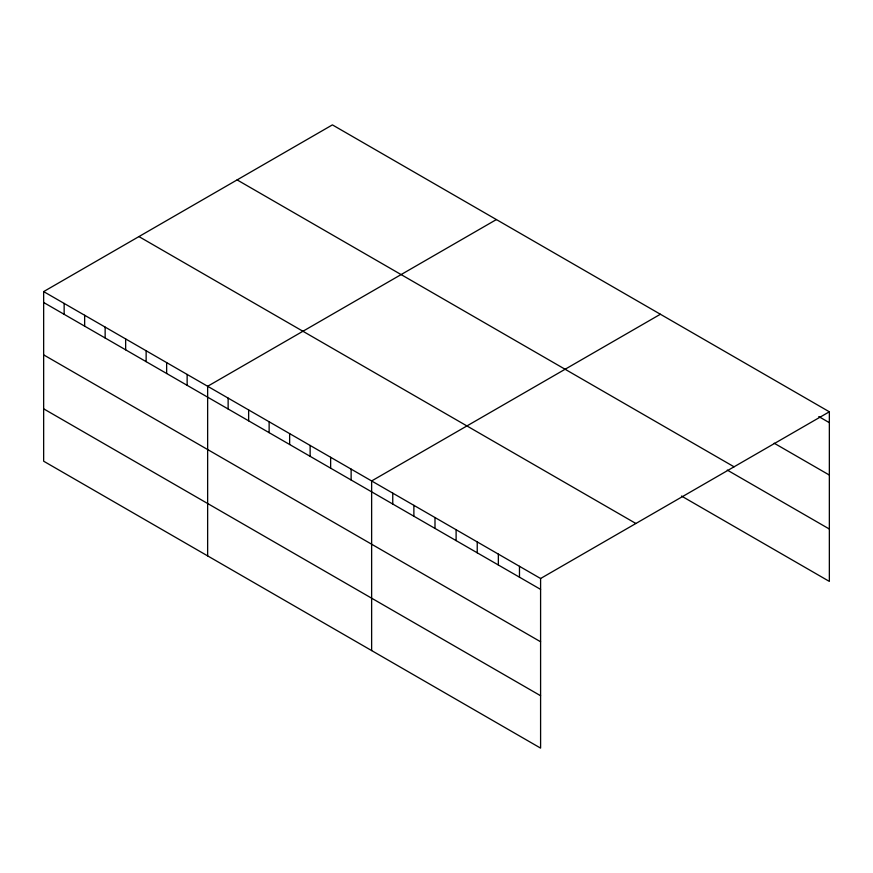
<?xml version="1.0" encoding="UTF-8"?>
<svg xmlns="http://www.w3.org/2000/svg" width="873" height="873" viewBox="0 0 873 873"><rect width="100%" height="100%" fill="white"/><g stroke="black" fill="none" stroke-linecap="round" stroke-linejoin="round"><path stroke-width="1.31" d="M43.65 291.593L540.594 578.504L540.594 748.117L43.65 461.206L43.65 291.593L332.406 124.883L829.35 411.794L829.35 581.407L681.507 496.05M496.399 219.559L207.643 386.281L207.643 555.883M660.392 314.247L371.636 480.958L371.636 650.571M540.594 578.504L829.35 411.794M818.787 416.574L829.35 422.674M774.198 443.222L829.35 475.054M237.118 179.903L734.062 466.804M727.274 470.089L829.35 529.027M138.938 236.583L635.882 523.484M43.65 302.484L540.594 589.384M43.65 354.864L540.594 641.764M43.65 408.826L540.594 695.737M519.479 566.315L519.479 577.195M498.352 554.115L498.352 564.995M477.236 541.926L477.236 552.805M456.11 529.725L456.11 540.616M434.994 517.536L434.994 528.416M413.878 505.347L413.878 516.227M392.752 493.147L392.752 504.037M351.132 469.117L351.132 480.008M330.638 457.288L330.638 468.168M310.133 445.448L310.133 456.339M289.64 433.619L289.64 444.499M269.135 421.779L269.135 432.659M248.641 409.95L248.641 420.83M228.137 398.11L228.137 408.99M187.138 374.441L187.138 385.32M166.645 362.601L166.645 373.491M146.14 350.771L146.14 361.651M125.647 338.931L125.647 349.822M105.142 327.102L105.142 337.982M84.648 315.262L84.648 326.153M64.144 303.433L64.144 314.313"/></g></svg>
